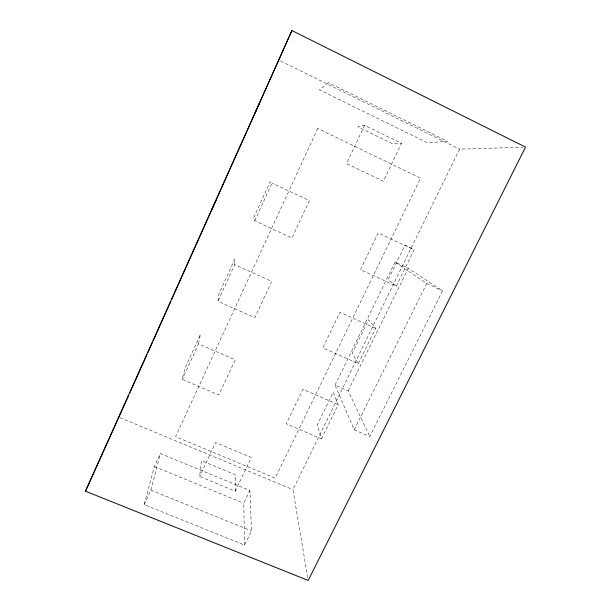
<?xml version="1.0" encoding="UTF-8"?>
<svg xmlns="http://www.w3.org/2000/svg" width="611" height="611" viewBox="0 0 611 611"><rect width="100%" height="100%" fill="white"/><g stroke="black" fill="none" stroke-linecap="round" stroke-linejoin="round"><path stroke-width="0.46" stroke-dasharray="3.06 2.29" d="M235.227 491.16L235.304 474.709L201.485 460.694L199.644 476.519L235.227 491.16L251.32 457.479L215.607 442.524L199.644 476.519M234.7 264.693L234.815 259.087L218.937 293.845L217.967 301.292L254.833 317.667L271.719 281.427L234.7 264.693L217.967 301.292M198.499 343.856L200.454 334.301L185.026 368.074L182.269 379.362L218.822 394.981L235.204 359.818L198.499 343.856L182.269 379.362M144.188 504.686L150.902 490.121L160.326 453.515L249.899 490.473L251.465 530.906L244.583 545.088L144.188 504.686L154.323 466.575L160.326 453.515M254.764 220.808L272.025 183.071L270.184 181.65L253.832 217.44L254.764 220.808L291.959 237.977L309.365 200.607L272.025 183.071M364.584 125.255L346.559 163.626L383.349 181.276L401.511 143.287L364.584 125.255L357.855 126.874L392.896 143.952L401.511 143.287M244.583 545.088L243.758 503.235L249.899 490.473M335.057 385.098L394.996 262.172L408.247 268.344L442.54 290.836L369.777 436.521L354.204 429.8L335.057 385.098L348.14 390.834L369.777 436.521M307.723 577.639L292.944 489.632L459.571 149.145L522.688 147.205M321.462 438.851L338.227 404.635L333.201 392.285L317.285 424.897L321.462 438.851L286.238 423.797L302.88 389.26L338.227 404.635M358.329 363.629L375.605 328.382L368.616 319.698L352.249 353.234L358.329 363.629L322.822 347.858L339.96 312.274L375.605 328.382M396.31 286.131L414.105 249.815L405.055 245.019L388.214 279.525L396.31 286.131L360.513 269.611L378.178 232.936L414.105 249.815M348.14 390.834L408.247 268.344M354.204 429.8L426.73 283.489L394.996 262.172M150.902 490.121L251.465 530.906M154.323 466.575L243.758 503.235M119.787 417.588L292.944 489.632M426.73 283.489L442.54 290.836M280.648 61.024L459.571 149.145M317.743 128.447L175.617 436.674L275.149 478.153L420.559 178.168L317.743 128.447M328.413 82.676L319.461 89.848L427.288 142.76L447.481 141.355L328.413 82.676"/><path stroke-width="0.92" d="M255.222 112.982L259.79 102.274M291.928 30.55L85.487 491.206L308.196 580.45L525.513 147.114L291.928 30.55L171.599 299.657M128.661 395.454L85.487 491.206M129.448 393.713L147.007 354.525M147.793 352.784L152.475 342.336M153.254 340.594L170.82 301.406M211.307 210.451L215.943 200.591"/></g></svg>
